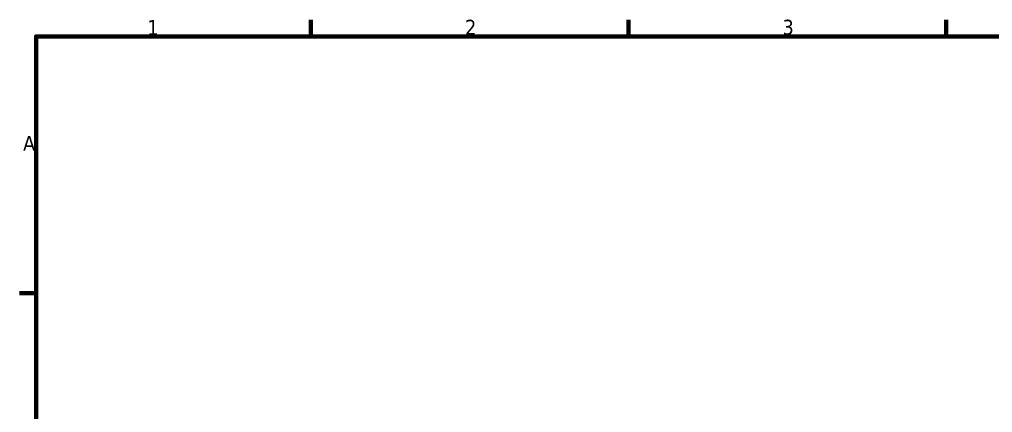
# Model space of a CAD drawing. Header units: millimetres. Extents: x 2121 to 4904, y 892 to 1933.
# Drawn here: x 2133.8 to 2603.7, y 1730.3 to 1920.1 of the extents above; entities that cross this region are included whole.
import ezdxf

# ---------------------------------------------------------------- set-up
doc = ezdxf.new("R2010")
doc.units = ezdxf.units.MM
doc.header["$LTSCALE"] = 1.8
doc.layers.add('경계(ISO)', color=7, linetype='Continuous', lineweight=70)
doc.styles.add('주 텍스트 (ISO)', font='')
doc.styles.get('주 텍스트 (ISO)').set_extended_font_data('Tahoma')

# ---------------------------------------------------------------- blocks, each defined once
blk = doc.blocks.new('경계 Default Border')
at = {"layer": '경계(ISO)'}
for p, q in [((74.25, 410), (74.25, 413.9)), ((148.5, 410), (148.5, 413.9)), ((222.75, 410), (222.75, 413.9)), ((10, 350), (6.1, 350))]:
    blk.add_line(p, q, dxfattribs=at)
at = {"layer": '경계(ISO)', "flags": 128}
blk.add_lwpolyline([(10, 10), (10, 410), (584, 410), (584, 10), (10, 10)], dxfattribs=at)
at = {"layer": '경계(ISO)', "char_height": 3.5, "attachment_point": 7, "style": '주 텍스트 (ISO)'}
for s, insert in [('1', (35.98, 410.32)), ('2', (110.29, 410.4)), ('3', (184.51, 410.33)), ('A', (6.94, 383.25))]:
    blk.add_mtext(s, dxfattribs=dict(at, insert=insert))

msp = doc.modelspace()

# ---------------------------------------------------------------- block references
at = {"color": 7, "xscale": 2.0655, "yscale": 2.0655, "zscale": 2.0655}
msp.add_blockref('경계 Default Border', (2121.178, 1065.062), dxfattribs=at)

doc.saveas('drawing.dxf')
